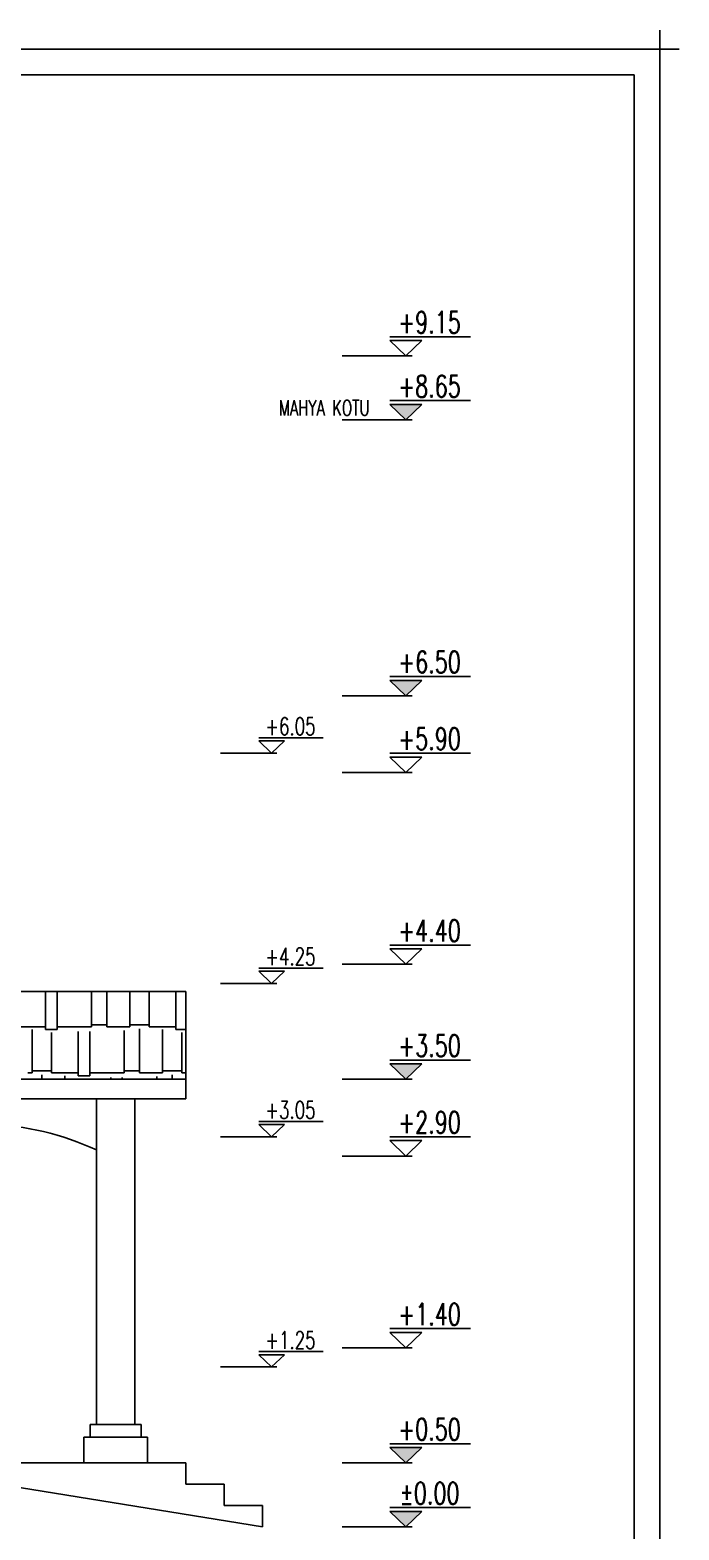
# Model space of a CAD drawing. Extents: x 3907.4 to 3911.57, y -3054.42 to -3053.7.
# Drawn here: x 3910.9932 to 3911.0948, y -3053.9311 to -3053.6965 of the extents above; entities that cross this region are included whole.
import ezdxf
from ezdxf.enums import TextEntityAlignment as Align

# ---------------------------------------------------------------- set-up
doc = ezdxf.new("R2010")
doc.units = 0
doc.header["$LTSCALE"] = 2
doc.header["$MEASUREMENT"] = 0
for name, color, linetype in [('DUVAR', 7, 'CONTINUOUS'), ('KİREMİT', 9, 'CONTINUOUS'), ('MB', 11, 'CONTINUOUS'), ('TEXT', 11, 'CONTINUOUS')]:
    doc.layers.add(name, color=color, linetype=linetype)
doc.layers.add('Standard', color=7, linetype='CONTINUOUS', lineweight=25)
doc.styles.add('KAPı-PEN', font='simplex.shx', dxfattribs={"width": 0.7, "height": 10})

msp = doc.modelspace()

# ---------------------------------------------------------------- hatches: boundary and pattern name
at = {"layer": 'TEXT'}
for points in [[(3911.049537323749, -3053.755058408872), (3911.054537323749, -3053.755058408872), (3911.052037323749, -3053.757458408872)], [(3911.049537323749, -3053.798211044726), (3911.054537323749, -3053.798211044726), (3911.052037323749, -3053.800611044727)], [(3911.049537323749, -3053.858211044726), (3911.054537323749, -3053.858211044726), (3911.052037323749, -3053.860611044727)], [(3911.049537323749, -3053.918211044727), (3911.054537323749, -3053.918211044727), (3911.052037323749, -3053.920611044727)], [(3911.049537323749, -3053.928211044727), (3911.054537323749, -3053.928211044727), (3911.052037323749, -3053.930611044726)]]:
    msp.add_hatch(color=3, dxfattribs=at).paths.add_polyline_path(points)

# ---------------------------------------------------------------- linework, layer by layer
at = {"layer": 'DUVAR', "color": 11}
for p, q in [((3910.967581628488, -3053.920611044727), (3911.017581628489, -3053.920611044727)), ((3911.017581628489, -3053.920611044727), (3911.017581628489, -3053.92394437806)), ((3911.017581628489, -3053.92394437806), (3911.023581628489, -3053.92394437806)), ((3911.023581628489, -3053.927277711393), (3911.029581628488, -3053.927277711393))]:
    msp.add_line(p, q, dxfattribs=at)
at = {"layer": 'DUVAR'}
msp.add_line((3910.967581628488, -3053.920611044727), (3911.029581628488, -3053.930611044726), dxfattribs=at)
at = {"layer": 'KİREMİT', "color": 9}
for p, q in [((3910.995624697949, -3053.852845062008), (3910.995624697949, -3053.846870525731)), ((3910.997424697949, -3053.852845062008), (3910.997424697949, -3053.846870525731)), ((3911.002824697949, -3053.852395062008), (3911.002824697949, -3053.846870525731)), ((3911.005224697949, -3053.852395062008), (3911.005224697949, -3053.846870525731)), ((3911.008824697949, -3053.852395062008), (3911.008824697949, -3053.846870525731)), ((3911.011824697949, -3053.852395062008), (3911.011824697949, -3053.846870525731)), ((3911.016024697949, -3053.852845062008), (3911.016024697949, -3053.846870525731)), ((3910.991424697949, -3053.852395062008), (3910.995624697949, -3053.852395062008)), ((3910.997424697949, -3053.852395062008), (3911.002824697949, -3053.852395062008)), ((3911.002824697949, -3053.852095062008), (3911.005224697949, -3053.852095062008)), ((3911.005224697949, -3053.852395062008), (3911.008824697949, -3053.852395062008)), ((3911.008824697949, -3053.852095062008), (3911.011824697949, -3053.852095062008)), ((3911.010324697949, -3053.859595062008), (3911.010324697949, -3053.852695062008)), ((3911.011824697949, -3053.852395062008), (3911.016024697949, -3053.852395062008)), ((3910.993524697949, -3053.859595062008), (3910.993524697949, -3053.852845062008)), ((3910.995624697949, -3053.852845062008), (3910.997424697949, -3053.852845062008)), ((3910.996524697949, -3053.859595062008), (3910.996524697949, -3053.853295062008)), ((3911.000724697949, -3053.860045062008), (3911.000724697949, -3053.853145062008)), ((3911.002524697949, -3053.860045062008), (3911.002524697949, -3053.853145062008)), ((3911.007924697949, -3053.859595062008), (3911.007924697949, -3053.852995062008)), ((3911.013924697949, -3053.859595062008), (3911.013924697949, -3053.852845062008)), ((3911.016024697949, -3053.852845062008), (3911.017581628489, -3053.852845062008)), ((3911.016924697949, -3053.859595062008), (3911.016924697949, -3053.853295062008)), ((3910.992808383397, -3053.859595062008), (3910.993524697949, -3053.859595062008)), ((3910.993524697949, -3053.859295062008), (3910.996524697949, -3053.859295062008)), ((3910.996524697949, -3053.859595062008), (3911.000724697949, -3053.859595062008)), ((3911.002524697949, -3053.859595062008), (3911.007924697949, -3053.859595062008)), ((3911.007924697949, -3053.859295062008), (3911.010324697949, -3053.859295062008)), ((3911.010324697949, -3053.859595062008), (3911.013924697949, -3053.859595062008)), ((3911.013924697949, -3053.859295062008), (3911.016924697949, -3053.859295062008)), ((3911.016924697949, -3053.859595062008), (3911.017581628489, -3053.859595062008)), ((3910.995024697949, -3053.860611044727), (3910.995024697949, -3053.859895062008)), ((3910.998624697949, -3053.860611044727), (3910.998624697949, -3053.860045062008)), ((3911.000724697949, -3053.860045062008), (3911.002524697949, -3053.860045062008)), ((3911.001624697949, -3053.860611044727), (3911.001624697949, -3053.860495062008)), ((3911.005824697949, -3053.860611044727), (3911.005824697949, -3053.860345062008)), ((3911.007624697949, -3053.860611044727), (3911.007624697949, -3053.860345062008)), ((3911.013024697949, -3053.860611044727), (3911.013024697949, -3053.860195062008)), ((3911.015424697949, -3053.860611044727), (3911.015424697949, -3053.859895062008))]:
    msp.add_line(p, q, dxfattribs=at)
at = {"layer": 'MB'}
for p, q in [((3911.023581628489, -3053.927277711393), (3911.023581628489, -3053.92394437806)), ((3911.029581628488, -3053.930611044726), (3911.029581628488, -3053.927277711393))]:
    msp.add_line(p, q, dxfattribs=at)
at = {"layer": 'Standard', "color": 100, "linetype": 'ByBlock'}
for p, q in [((3911.017581628489, -3053.846870525731), (3910.967581628488, -3053.846870525731)), ((3910.967581628488, -3053.846870525731), (3911.017581628489, -3053.846870525731)), ((3911.017581628489, -3053.861670525732), (3911.017581628489, -3053.846870525731)), ((3911.017581628489, -3053.860611044727), (3910.984088313774, -3053.860611044727)), ((3911.017581628489, -3053.863670525732), (3911.017581628489, -3053.861670525732)), ((3910.984311639211, -3053.863670525732), (3911.017581628489, -3053.863670525732)), ((3911.003581628489, -3053.914611044727), (3911.003581628489, -3053.863670525732)), ((3911.003581628489, -3053.867611044726), (3911.003581628489, -3053.863670525732)), ((3911.009581628488, -3053.914611044727), (3911.009581628488, -3053.863670525732)), ((3911.010581628489, -3053.914611044727), (3911.002581628488, -3053.914611044727)), ((3911.002581628488, -3053.914611044727), (3911.002581628488, -3053.916611044727)), ((3911.010581628489, -3053.914611044727), (3911.010581628489, -3053.916611044727)), ((3911.011581628488, -3053.916611044727), (3911.001581628489, -3053.916611044727)), ((3911.001581628489, -3053.920611044727), (3911.001581628489, -3053.916611044727)), ((3911.011581628488, -3053.920611044727), (3911.011581628488, -3053.916611044727))]:
    msp.add_line(p, q, dxfattribs=at)
msp.add_arc((3910.985581628489, -3053.910170525735), 0.04250000000320561, 64.94238459242555, 112.1152334121148, dxfattribs=at)
at = {"layer": 'TEXT', "color": 30}
for p, q in [((3911.091807748976, -3053.696480489184), (3911.091807748976, -3054.056082252564)), ((3910.371821334198, -3053.699480489184), (3911.094807748976, -3053.699480489184))]:
    msp.add_line(p, q, dxfattribs=at)
at = {"layer": 'TEXT', "color": 5, "ltscale": 50}
for p, q in [((3910.378821334198, -3053.703480489184), (3911.087807748976, -3053.703480489184)), ((3911.087807748976, -3053.703480489184), (3911.087807748976, -3054.049082252563))]:
    msp.add_line(p, q, dxfattribs=at)
at = {"layer": 'TEXT', "color": 3}
for p, q in [((3911.062144753155, -3053.744458408872), (3911.049537323749, -3053.744458408872)), ((3911.049537323749, -3053.745058408872), (3911.052037323749, -3053.747458408872)), ((3911.054537323749, -3053.745058408872), (3911.049537323749, -3053.745058408872)), ((3911.052037323749, -3053.747458408872), (3911.054537323749, -3053.745058408872)), ((3911.053037323749, -3053.747458408872), (3911.042037323749, -3053.747458408872)), ((3911.062144753155, -3053.754458408872), (3911.049537323749, -3053.754458408872)), ((3911.049537323749, -3053.755058408872), (3911.052037323749, -3053.757458408872)), ((3911.054537323749, -3053.755058408872), (3911.049537323749, -3053.755058408872)), ((3911.052037323749, -3053.757458408872), (3911.054537323749, -3053.755058408872)), ((3911.053037323749, -3053.757458408872), (3911.042037323749, -3053.757458408872)), ((3911.062144753155, -3053.797611044727), (3911.049537323749, -3053.797611044727)), ((3911.049537323749, -3053.798211044726), (3911.052037323749, -3053.800611044727)), ((3911.054537323749, -3053.798211044726), (3911.049537323749, -3053.798211044726)), ((3911.052037323749, -3053.800611044727), (3911.054537323749, -3053.798211044726)), ((3911.053037323749, -3053.800611044727), (3911.042037323749, -3053.800611044727)), ((3911.039094678446, -3053.807211044727), (3911.029008734921, -3053.807211044727)), ((3911.029008734921, -3053.807691044727), (3911.031008734921, -3053.809611044727)), ((3911.033008734921, -3053.807691044727), (3911.029008734921, -3053.807691044727)), ((3911.031008734921, -3053.809611044727), (3911.033008734921, -3053.807691044727)), ((3911.031808734921, -3053.809611044727), (3911.023008734921, -3053.809611044727)), ((3911.062144753155, -3053.809611044727), (3911.049537323749, -3053.809611044727)), ((3911.049537323749, -3053.810211044727), (3911.052037323749, -3053.812611044727)), ((3911.054537323749, -3053.810211044727), (3911.049537323749, -3053.810211044727)), ((3911.052037323749, -3053.812611044727), (3911.054537323749, -3053.810211044727)), ((3911.053037323749, -3053.812611044727), (3911.042037323749, -3053.812611044727)), ((3911.062144753155, -3053.839611044727), (3911.049537323749, -3053.839611044727)), ((3911.049537323749, -3053.840211044726), (3911.052037323749, -3053.842611044727)), ((3911.054537323749, -3053.840211044726), (3911.049537323749, -3053.840211044726)), ((3911.052037323749, -3053.842611044727), (3911.054537323749, -3053.840211044726)), ((3911.039094678446, -3053.843211044727), (3911.029008734921, -3053.843211044727)), ((3911.053037323749, -3053.842611044727), (3911.042037323749, -3053.842611044727)), ((3911.031808734921, -3053.845611044726), (3911.023008734921, -3053.845611044726)), ((3911.029008734921, -3053.843691044727), (3911.031008734921, -3053.845611044726)), ((3911.033008734921, -3053.843691044727), (3911.029008734921, -3053.843691044727)), ((3911.031008734921, -3053.845611044726), (3911.033008734921, -3053.843691044727)), ((3911.062144753155, -3053.857611044727), (3911.049537323749, -3053.857611044727)), ((3911.049537323749, -3053.858211044726), (3911.052037323749, -3053.860611044727)), ((3911.054537323749, -3053.858211044726), (3911.049537323749, -3053.858211044726)), ((3911.052037323749, -3053.860611044727), (3911.054537323749, -3053.858211044726)), ((3911.053037323749, -3053.860611044727), (3911.042037323749, -3053.860611044727)), ((3911.039094678446, -3053.867211044726), (3911.029008734921, -3053.867211044726)), ((3911.029008734921, -3053.867691044727), (3911.031008734921, -3053.869611044727)), ((3911.033008734921, -3053.867691044727), (3911.029008734921, -3053.867691044727)), ((3911.031008734921, -3053.869611044727), (3911.033008734921, -3053.867691044727)), ((3911.031808734921, -3053.869611044727), (3911.023008734921, -3053.869611044727)), ((3911.062144753155, -3053.869611044727), (3911.049537323749, -3053.869611044727)), ((3911.049537323749, -3053.870211044727), (3911.052037323749, -3053.872611044726)), ((3911.054537323749, -3053.870211044727), (3911.049537323749, -3053.870211044727)), ((3911.052037323749, -3053.872611044726), (3911.054537323749, -3053.870211044727)), ((3911.053037323749, -3053.872611044726), (3911.042037323749, -3053.872611044726)), ((3911.062144753155, -3053.899611044726), (3911.049537323749, -3053.899611044726)), ((3911.049537323749, -3053.900211044727), (3911.052037323749, -3053.902611044727)), ((3911.054537323749, -3053.900211044727), (3911.049537323749, -3053.900211044727)), ((3911.052037323749, -3053.902611044727), (3911.054537323749, -3053.900211044727)), ((3911.039094678446, -3053.903211044727), (3911.029008734921, -3053.903211044727)), ((3911.029008734921, -3053.903691044727), (3911.031008734921, -3053.905611044727)), ((3911.033008734921, -3053.903691044727), (3911.029008734921, -3053.903691044727)), ((3911.031008734921, -3053.905611044727), (3911.033008734921, -3053.903691044727)), ((3911.053037323749, -3053.902611044727), (3911.042037323749, -3053.902611044727)), ((3911.031808734921, -3053.905611044727), (3911.023008734921, -3053.905611044727)), ((3911.062144753155, -3053.917611044727), (3911.049537323749, -3053.917611044727)), ((3911.049537323749, -3053.918211044727), (3911.052037323749, -3053.920611044727)), ((3911.054537323749, -3053.918211044727), (3911.049537323749, -3053.918211044727)), ((3911.052037323749, -3053.920611044727), (3911.054537323749, -3053.918211044727)), ((3911.053037323749, -3053.920611044727), (3911.042037323749, -3053.920611044727)), ((3911.062144753155, -3053.927611044727), (3911.049537323749, -3053.927611044727)), ((3911.049537323749, -3053.928211044727), (3911.052037323749, -3053.930611044726)), ((3911.054537323749, -3053.928211044727), (3911.049537323749, -3053.928211044727)), ((3911.052037323749, -3053.930611044726), (3911.054537323749, -3053.928211044727)), ((3911.053037323749, -3053.930611044726), (3911.042037323749, -3053.930611044726))]:
    msp.add_line(p, q, dxfattribs=at)

# ---------------------------------------------------------------- texts
at = {"layer": 'TEXT', "color": 1, "style": 'KAPı-PEN', "width": 0.7}
msp.add_text('MAHYA KOTU', height=0.0024, dxfattribs=at).set_placement((3911.032167697981, -3053.756797828443))
at = {"layer": 'TEXT', "color": 3, "style": 'KAPı-PEN', "width": 0.7}
for tag, text, height, p in [('+9.15', '+0.50', 0.0034, (3911.055735144402, -3053.743901401002)), ('+8.65', '+8.65', 0.0034, (3911.055735144402, -3053.753901401003)), ('+6.50', '+6.50', 0.0034, (3911.055735144402, -3053.797054036857)), ('+6.05', '+0.50', 0.002720000000000001, (3911.033966991443, -3053.806765438431)), ('+5.90', '+0.50', 0.0034, (3911.055735144402, -3053.809054036857)), ('+4.40', '+0.50', 0.0034, (3911.055735144402, -3053.839054036857)), ('+4.25', '+0.50', 0.002720000000000001, (3911.033966991443, -3053.842765438431)), ('+3.50', '+3.50', 0.0034, (3911.055735144402, -3053.857054036857)), ('+3.05', '+0.50', 0.002720000000000001, (3911.033966991443, -3053.866765438431)), ('+2.90', '+0.50', 0.0034, (3911.055735144402, -3053.869054036857)), ('+1.40', '+0.50', 0.0034, (3911.055735144402, -3053.899054036857)), ('+1.25', '+0.50', 0.002720000000000001, (3911.033966991443, -3053.902765438431)), ('+0.50', '+0.50', 0.0034, (3911.055735144402, -3053.917054036857)), ('±0.00', '±0.00', 0.0034, (3911.055735144402, -3053.927054036857))]:
    msp.add_attdef(tag, text=text, height=height, dxfattribs=at).set_placement(p, align=Align.CENTER)

doc.saveas('drawing.dxf')
